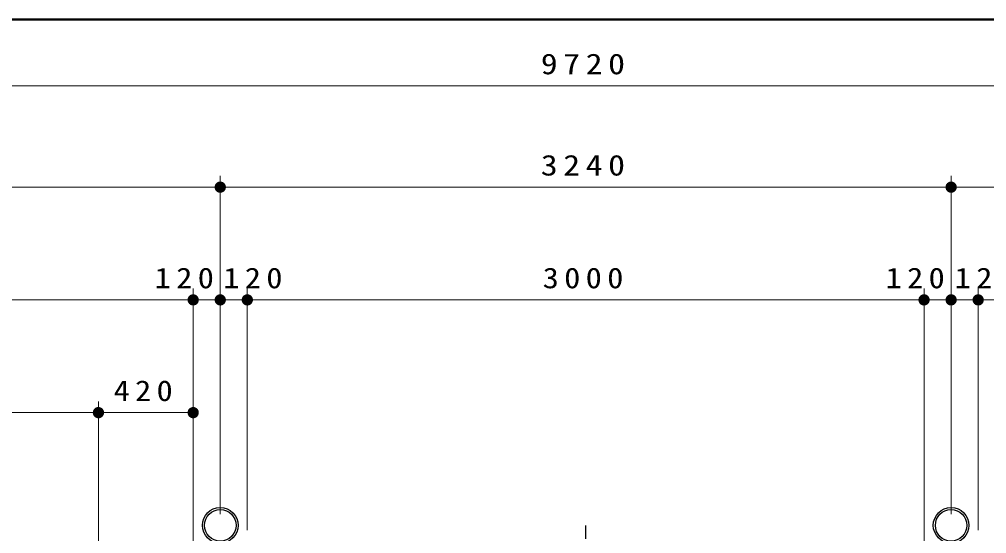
# Model space of a CAD drawing. Units: millimetres on the paper, scale 1:50. Extents: x -365 to 10, y -38 to 257.
# Drawn here: x -281.5 to -195.7, y 211.4 to 257 of the extents above; entities that cross this region are included whole.
import ezdxf

# ---------------------------------------------------------------- set-up
doc = ezdxf.new("R2010")
doc.units = ezdxf.units.MM
doc.layers.add('LY_1', color=7, linetype='Continuous', lineweight=25)
doc.layers.add('LY_2', color=7, linetype='Continuous', lineweight=13)
doc.styles.add('ＭＳ ゴシック', font='')
doc.styles.get('ＭＳ ゴシック').set_extended_font_data('MS Gothic')

# ---------------------------------------------------------------- blocks, each defined once
blk = doc.blocks.new('filled_dot')
at = {"color": 0, "linetype": 'Continuous', "lineweight": -2, "const_width": 1.25}
blk.add_lwpolyline([(-0.625, 0, 1), (0.625, 0, 1)], format="xyb", close=True, dxfattribs=at)

msp = doc.modelspace()

# ---------------------------------------------------------------- linework, layer by layer
at = {"layer": 'LY_1', "lineweight": 13}
for p, q in [((-328.491, 251.099), (-134.091, 251.099)), ((-263.691, 213.114), (-263.691, 243.114)), ((-263.691, 213.114), (-263.691, 243.114)), ((-198.891, 213.114), (-198.891, 243.114)), ((-198.891, 213.114), (-198.891, 243.114)), ((-328.491, 242.114), (-263.691, 242.114)), ((-263.691, 242.114), (-198.891, 242.114)), ((-198.891, 242.114), (-134.091, 242.114)), ((-266.091, 210.714), (-266.091, 233.114)), ((-261.291, 211.695), (-261.291, 233.114)), ((-201.291, 210.714), (-201.291, 233.114)), ((-196.491, 211.695), (-196.491, 233.114)), ((-326.091, 232.114), (-266.091, 232.114)), ((-269.611, 232.114), (-263.691, 232.114)), ((-263.691, 232.114), (-257.591, 232.114)), ((-261.291, 232.114), (-201.291, 232.114)), ((-204.811, 232.114), (-198.891, 232.114)), ((-198.891, 232.114), (-192.745, 232.114)), ((-196.491, 232.114), (-136.491, 232.114)), ((-274.491, 209.614), (-274.491, 223.114)), ((-266.091, 210.714), (-266.091, 223.114)), ((-317.691, 222.114), (-274.491, 222.114)), ((-274.491, 222.114), (-266.091, 222.114))]:
    msp.add_line(p, q, dxfattribs=at)
at = {"layer": 'LY_1'}
msp.add_lwpolyline([(-231.291, 210.914), (-231.291, 212.114)], dxfattribs=at)
for centre, radius in [((-263.691, 212.114), 1.58), ((-263.691, 212.114), 1.58), ((-198.891, 212.114), 1.58), ((-198.891, 212.114), 1.58), ((-198.891, 212.114), 1.58), ((-263.691, 212.114), 1.398), ((-263.691, 212.114), 1.398), ((-198.891, 212.114), 1.398), ((-198.891, 212.114), 1.398), ((-198.891, 212.114), 1.398)]:
    msp.add_circle(centre, radius, dxfattribs=at)
at = {"layer": 'LY_2', "lineweight": 50}
msp.add_line((0, 257), (-365, 257), dxfattribs=at)

# ---------------------------------------------------------------- block references
at = {"layer": 'LY_1', "lineweight": 13, "xscale": 0.4, "yscale": 0.4}
for p in [(-263.691, 242.114), (-198.891, 242.114), (-266.091, 232.114), (-263.691, 232.114), (-261.291, 232.114), (-201.291, 232.114), (-198.891, 232.114), (-196.491, 232.114), (-274.491, 222.114)]:
    msp.add_blockref('filled_dot', p, dxfattribs=at)
at = {"layer": 'LY_1', "lineweight": 13, "xscale": 0.4, "yscale": 0.4, "rotation": 180}
for p in [(-263.691, 242.114), (-198.891, 242.114), (-266.091, 232.114), (-263.691, 232.114), (-261.291, 232.114), (-201.291, 232.114), (-198.891, 232.114), (-196.491, 232.114), (-274.491, 222.114), (-266.091, 222.114)]:
    msp.add_blockref('filled_dot', p, dxfattribs=at)

# ---------------------------------------------------------------- texts
at = {"layer": 'LY_1', "char_height": 1.833, "attachment_point": 8, "style": 'ＭＳ ゴシック'}
for s, insert in [('\\T1.33;\\W1.2;9720', (-231.291, 252.099)), ('\\T1.33;\\W1.2;3240', (-231.291, 243.114)), ('\\T1.33;\\W1.15;120', (-266.642, 233.114)), ('\\T1.33;\\W1.15;120', (-260.56, 233.114)), ('\\T1.33;\\W1.15;3000', (-231.291, 233.114)), ('\\T1.33;\\W1.15;120', (-201.842, 233.114)), ('\\T1.33;\\W1.15;120', (-195.714, 233.114)), ('\\T1.33;\\W1.15;420', (-270.291, 223.114))]:
    msp.add_mtext(s, dxfattribs=dict(at, insert=insert))

doc.saveas('drawing.dxf')
